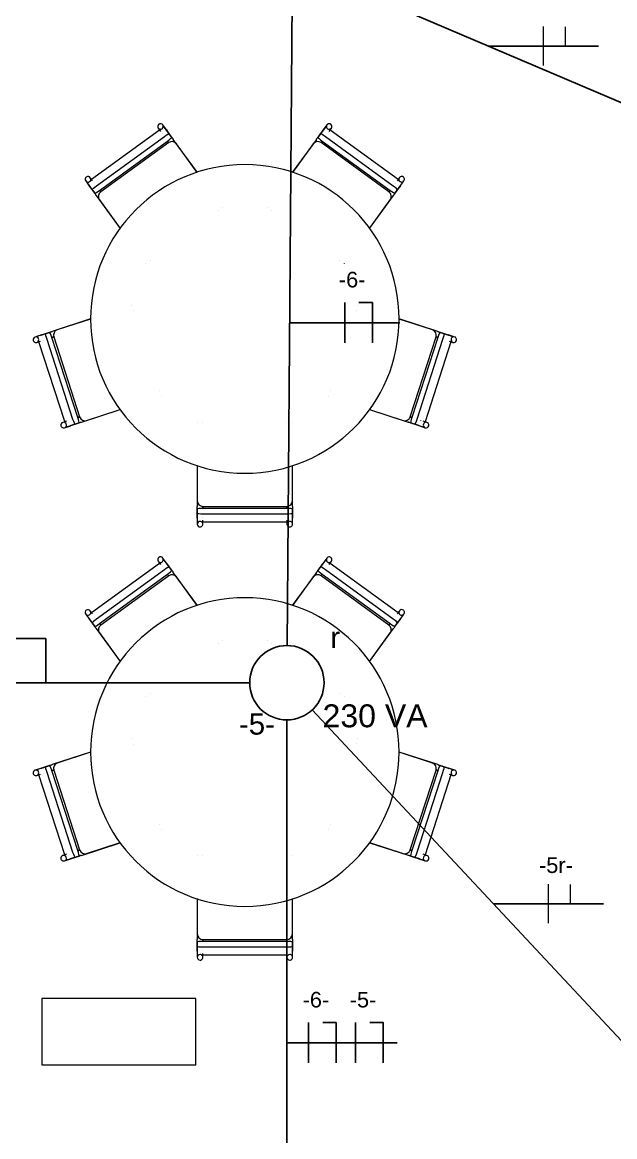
# Model space of a CAD drawing. Header units: metres. Extents: x -182 to 99, y 70 to 117.
# Drawn here: x -85.66 to -82.97, y 97.66 to 102.71 of the extents above; entities that cross this region are included whole.
import ezdxf

# ---------------------------------------------------------------- set-up
doc = ezdxf.new("R2010")
doc.units = ezdxf.units.M
doc.header["$LTSCALE"] = 0.01
doc.layers.add('FIAÇÃO', color=10, linetype='Continuous')
doc.layers.add('Iluminação', color=7, linetype='Continuous')
doc.layers.add('I-FURN', color=6, linetype='Continuous', lineweight=9)
doc.layers.add('S-COLS', color=6, linetype='Continuous', lineweight=9)
doc.styles.add('Arial', font='arial.ttf', dxfattribs={"height": 0.295059880239521})

# ---------------------------------------------------------------- blocks, each defined once
blk = doc.blocks.new('Table ronde avec chaises - 01 - Table ronde avec chaises - 01-187904-Planta Baja')
at = {"layer": 'I-FURN'}
for p, q in [((-0.8157658420111005, 0.8136476647196641), (-0.5075303671542275, 1.037593845843071)), ((-0.5128470338634398, 1.045385620482973), (-0.5023302823622791, 1.030910553854688)), ((-0.4745501722280867, 1.035887573581568), (-0.4922980022063155, 1.060315365891202)), ((-0.4633707226177178, 1.020026370552859), (-0.4856801224470208, 1.050732625134479)), ((-0.4762016755209995, 1.03774558128458), (-0.4732934444785787, 1.033742744657237)), ((-0.4516598051669245, 1.003907675501459), (-0.4633707226177119, 1.020026370552855)), ((0.2234716267433055, 1.019953059414404), (0.2117607092925154, 1.003834364363009)), ((0.2457810265726088, 1.050659313996025), (0.2234716267433003, 1.019953059414405)), ((0.2330415739775825, 1.033490486658279), (0.2363637548695519, 1.038063076374519)), ((0.2521928908386513, 1.060391733770023), (0.2344450608604192, 1.035963941460393)), ((0.2622251709946117, 1.030986921733509), (0.2727419224957734, 1.045461988361794)), ((0.2676312712798239, 1.037520534704612), (0.5758667461366598, 0.8135743535811538)), ((-0.4852209673249243, 1.00688759126145), (-0.7934564421817974, 0.7829414101380432)), ((-0.7791430986308349, 0.7632407828530027), (-0.4709076237739619, 0.98718696397641)), ((-0.4656953028613799, 0.9800128197086374), (-0.7739307777182532, 0.7560666385852302)), ((-0.3354966862357426, 0.8444968694831834), (-0.4446906814116317, 0.9947895102673218)), ((-0.3357729426230823, 0.8444030930759591), (-0.4302165257960282, 0.9743935334597396)), ((0.2045855700439588, 0.9948658781461472), (0.0953678620113509, 0.844540599414794)), ((0.190317429921614, 0.974320222321294), (0.0958966104621877, 0.8443611135012902)), ((0.5340316818438028, 0.7559933274467268), (0.225796206986967, 0.9799395085701852)), ((0.23100852789955, 0.9871136528379572), (0.539244002756386, 0.7631674717144986)), ((0.5535573463073514, 0.7828680989995368), (0.2453218714505156, 1.006814280122995)), ((-0.8112225836814067, 0.8064871603729383), (-0.8217393351825673, 0.8209622270012232)), ((0.5816342238148643, 0.8210385948799835), (0.5711174723137026, 0.8065635282516987)), ((-0.8422883668396927, 0.8060324815929947), (-0.8245405368614639, 0.7816046892833607)), ((-0.8350136606181454, 0.7969269531946154), (-0.8127042607888402, 0.7662206986129958)), ((-0.8226218428523301, 0.7795055543692258), (-0.8259440237442986, 0.7840781440854672)), ((-0.8127042607888345, 0.7662206986129944), (-0.8009933433380473, 0.7501020035615974)), ((0.5610942474635962, 0.7500286924230898), (0.572805164914386, 0.7661473874744846)), ((0.5728051649143816, 0.7661473874744901), (0.595114564743689, 0.7968536420561053)), ((0.5856921532432635, 0.7838258860864552), (0.5827839222008236, 0.7798230494590928)), ((0.5844354254937543, 0.7816810571621255), (0.6021832554719876, 0.806108849471755)), ((-0.7946810460450101, 0.7405066259691143), (-0.6857459669511186, 0.5905703525991569)), ((-0.7795500639671511, 0.7205878615198782), (-0.6854301821926092, 0.5910429578884921)), ((0.445504040411284, 0.5909324212527968), (0.5396509680926945, 0.7205145503813739)), ((0.4456690291813208, 0.5906854981087867), (0.5545759346772928, 0.7405829938478791)), ((-0.8199905857822354, 0.1799284919166423), (-0.995245811620052, 0.1229846171742023)), ((-0.819953599695782, 0.1796475546983996), (-0.9713753249065468, 0.1304476537398689)), ((0.7552859605899237, 0.1231081829977378), (0.5797542133435052, 0.1801419049922901)), ((0.7313367829602182, 0.1303290338260488), (0.5799370426509568, 0.179521791457089)), ((-1.043559482647848, 0.1072865538599631), (-1.072276074779178, 0.0979559674678097)), ((-1.025019942233749, 0.1130174609733951), (-1.061117309426178, 0.1012887153904246)), ((-1.045836895564926, 0.1062900368474402), (-1.041131278891149, 0.107818984387684)), ((-1.006071279758921, 0.119174254628728), (-1.025019942233742, 0.1130174609733911)), ((0.7849814002874107, 0.1128988410595616), (0.7660327378125908, 0.1190556347149017)), ((0.8210787674798325, 0.1011700954765875), (0.7849814002874057, 0.1128988410595667)), ((0.8008135350122323, 0.1079805754602733), (0.8061889366121796, 0.1062340016052973)), ((0.8323162237490445, 0.0980795332913235), (0.8035996316177163, 0.1074101196834813)), ((-1.064427043122057, 0.0737991319539106), (-1.046818358592401, 0.07952054038234599)), ((-0.9376382098538713, -0.2859047410158644), (-1.055373684710696, 0.0764477916925988)), ((-1.019276317518267, 0.0881765372755672), (-0.9015408426614424, -0.2741759954328961)), ((-0.878381366303328, -0.2666510254097063), (-0.9961168411601532, 0.0957015072987568)), ((-0.9876831287633226, 0.0984417865688499), (-0.8699476539064976, -0.2639107461396132)), ((0.6299091119601026, -0.2640293660534168), (0.7476445868169883, 0.0983231666550267)), ((0.7560782992138185, 0.0955828873849322), (0.6383428243569328, -0.2667696453235113)), ((0.6615023007150461, -0.2742946153467048), (0.7792377755719317, 0.0880579173617389)), ((0.8153351427643581, 0.0763291717787645), (0.6975996679074727, -0.2860233609296792)), ((0.8074507307118057, 0.0794516812400169), (0.8244671920919195, 0.0739226977774287)), ((-0.8615613880651121, -0.2884537323777133), (-0.6853301140990748, -0.2311927203739443)), ((-0.8379417867354785, -0.2802185499963895), (-0.6856379377912513, -0.2307320296623426)), ((0.4454051122353753, -0.2310804777309477), (0.6216015370349157, -0.2883301665541562)), ((0.445565941569265, -0.2308397796230502), (0.5979032447890807, -0.2803371699101872)), ((-0.9294242215012444, -0.2837965631076274), (-0.9464406828813612, -0.2893255465702112)), ((-0.9276837712551096, -0.3093774883458336), (-0.8915864040626805, -0.2976487427628674)), ((-0.9072857540984074, -0.3029756776137511), (-0.912661155698389, -0.3047222514687465)), ((-0.8915864040626741, -0.2976487427628671), (-0.8726377415878532, -0.2914919491075302)), ((0.6325991996414536, -0.2916105690213342), (0.6515478621162736, -0.2977673626766743)), ((0.6515478621162689, -0.2977673626766742), (0.6876452293086946, -0.309496108259649)), ((0.6723434118194122, -0.3045606603961368), (0.6676377951456755, -0.3030317128559185)), ((0.7064808318511636, -0.2892019807466757), (0.6894643704710488, -0.2836729972840832)), ((-0.9385916512242384, -0.3134823820841059), (-0.9098750590929082, -0.3041517956919524)), ((0.6699152080627072, -0.3040282298684083), (0.6986318001940387, -0.3133588162605704)), ((-0.3362409786805387, -0.4842442162429615), (-0.336240978680554, -0.6700269547352479)), ((-0.3359623621791875, -0.4843387938009303), (-0.3359623621791997, -0.645018567670809)), ((0.0958376378208003, -0.6450185676708423), (0.0958376378208126, -0.4843811320155638)), ((0.0963709034762149, -0.6700269547352827), (0.0963709034762301, -0.4842001127177255)), ((-0.3359623621792027, -0.6815000535319565), (-0.3359623621792042, -0.7014238563240713)), ((-0.3359623621792096, -0.7014238563240716), (-0.3359623621792128, -0.7393788743213653)), ((-0.3105623621792018, -0.6704185676708111), (0.0704376378207981, -0.6704185676708401)), ((0.0704376378207974, -0.679286297666197), (-0.3105623621792025, -0.6792862976661679)), ((-0.3105623621792044, -0.7036376121898639), (0.0704376378207957, -0.703637612189893)), ((0.0958376378207957, -0.7014238563241043), (0.0958376378207973, -0.6815000535319895)), ((0.0958376378207876, -0.7393788743214), (0.0958376378207908, -0.7014238563241019)), ((-0.3362409786805572, -0.7208269547352494), (-0.3362409786805593, -0.7510213665702017)), ((-0.3359969939767919, -0.7233008438223499), (-0.3359969939767901, -0.718353065648145)), ((-0.3108409786805597, -0.7510213665702017), (-0.3108409786805575, -0.7331226936210312)), ((0.0704376378207928, -0.7415926301871885), (-0.3105623621792072, -0.7415926301871593)), ((0.0709709034762109, -0.7331167467201944), (0.0709709034762088, -0.7510213665702321)), ((0.0960524879609261, -0.7180009388740385), (0.0960524879609257, -0.7236529705965289)), ((0.0963709034762084, -0.7510213665702321), (0.0963709034762106, -0.7208269547352798))]:
    blk.add_line(p, q, dxfattribs=at)
at = {"layer": 'I-FURN', "flags": 128}
for points in [[(-0.4950606894410953, 1.020904817588784), (-0.4950974636809535, 1.020955432987662), (-0.4950992038852109, 1.020957828173339)], [(-0.4745501722280867, 1.035887573581568), (-0.4745262878202749, 1.035854699514473), (-0.4744546728068004, 1.035756129904695), (-0.4743354417564067, 1.035592022442576), (-0.4741687854133394, 1.035362639665044), (-0.4739549703921964, 1.03506834853562), (-0.4736943387513997, 1.034709619857324), (-0.4733873074459755, 1.034287027519517), (-0.4730343676605166, 1.033801247579799), (-0.4726360840233925, 1.033253057182444), (-0.4721930937034546, 1.032643333315137), (-0.4717061053907211, 1.031973051406006), (-0.4711758981626013, 1.03124328376312), (-0.47060332023756, 1.030455197859032), (-0.4699892876181311, 1.029610054463067), (-0.4693347826255201, 1.028709205624381), (-0.468640852328095, 1.02775409250894), (-0.4679086068662998, 1.026746243093981), (-0.467139217676673, 1.02568726972357), (-0.4663339156177856, 1.024578866529196), (-0.4654939890011459, 1.023422806719532), (-0.4646207815301648, 1.022220939743654), (-0.4637156901505221, 1.020975188332341), (-0.4627801628153511, 1.019687545422101), (-0.4618156961688154, 1.018360070966914), (-0.4608238331518103, 1.016994888642726), (-0.4598061605335773, 1.015594182450026), (-0.4587643063732127, 1.014160193219932), (-0.4576999374151225, 1.012695215029305), (-0.4566147564225865, 1.011201591530743), (-0.4555104994536984, 1.009681712203209), (-0.4543889330840504, 1.008138008529416), (-0.4532518515805754, 1.006572950105931), (-0.4521010740311155, 1.004989040692371), (-0.4509384414342643, 1.003388814205916), (-0.4497658137541609, 1.001774830667579), (-0.4485850669449471, 1.000149672106722), (-0.4473980899496372, 0.99851593843036), (-0.446206781678216, 0.9968762432638696), (-0.4450130479697871, 0.9952332097697292), (-0.4446906814116317, 0.9947895102673218)], [(0.2045855700439588, 0.9948658781461472), (0.2057796312008605, 0.9965093623344422), (0.2069717821146304, 0.9981502172986332), (0.2081601155981191, 0.9997858180207924), (0.2093427305712506, 1.001413547888691), (0.2105177351023454, 1.00303080288176), (0.2116832494348083, 1.004634995737012), (0.2128374089943362, 1.006223560088082), (0.21397836737184, 1.007793954570894), (0.2151042992773105, 1.009343666889265), (0.2162134034598849, 1.010870217834076), (0.217303905589464, 1.012371165249462), (0.2183740610952716, 1.01384410793975), (0.2194221579567843, 1.015286689510842), (0.2204465194426079, 1.016696602139952), (0.2214455067928809, 1.018071590267645), (0.2224175218409504, 1.019409454206235), (0.2233610095700924, 1.020708053658814), (0.2242744606012054, 1.021965311143272), (0.2251564136074992, 1.023179215315839), (0.2260054576523053, 1.024347824188797), (0.2268202344462687, 1.025469268237225), (0.2275994405203304, 1.026541753389885), (0.2283418293109955, 1.027563563899318), (0.2290462131545643, 1.028533065086675), (0.2297114651871481, 1.029448705956883), (0.2303365211474071, 1.030309021679868), (0.2309203810791455, 1.031112635934), (0.2314621109310191, 1.031858263107894), (0.2319608440508317, 1.032544710357143), (0.2324157825719793, 1.033170879512576), (0.2328261986898764, 1.03373576883712), (0.2331914358262877, 1.034238474628363), (0.2335109096797069, 1.034678192664271), (0.2337841091601173, 1.035054219489793), (0.2340105972066323, 1.035365953542221), (0.2341900114866909, 1.035612896113566), (0.2343220649757192, 1.035794652148395), (0.2344065464163036, 1.035910930875829), (0.2344433206561606, 1.035961546274716), (0.2344450608604192, 1.035963941460393)], [(-0.4722174089230872, 0.9869618541418912), (-0.4710634143563096, 0.9859665838873578), (-0.4699501430569121, 0.9849259622684892), (-0.4688793760214919, 0.9838416540578911), (-0.4678528262488847, 0.9827153939173934), (-0.466872135999741, 0.9815489836229632), (-0.4659388741692604, 0.9803442891822488), (-0.4656953028613861, 0.98001281970864)], [(-0.4653061307063464, 0.9799511808946704), (-0.4664337742256598, 0.9815032490473882), (-0.4676259251394287, 0.983144104011575), (-0.4688142586229173, 0.9847797047337428), (-0.4699968735960489, 0.986407434601642)], [(0.2302097340436102, 0.9869214531381718), (0.2290289872343964, 0.9852962945773148), (0.2278420102390864, 0.9836625609009568), (0.2266507019676652, 0.9820228657344664), (0.2254569682592352, 0.980379832240326)], [(0.2257962069869621, 0.9799395085701864), (0.2267164084049575, 0.9811542084055516), (0.2276844487976211, 0.9823311383685858), (0.2286987795068291, 0.9834684156224132), (0.2297577778198243, 0.9845642207660392), (0.2308597495652152, 0.98561680074498), (0.2320029318232845, 0.98662447165582)], [(-0.7946810460450101, 0.7405066259691143), (-0.7958751072019118, 0.7421501101574051), (-0.7970672581156818, 0.7437909651215961), (-0.7982555915991714, 0.7454265658437595), (-0.7994382065723018, 0.7470542957116546), (-0.8006132111033956, 0.7486715507047276), (-0.8017787254358573, 0.7502757435599756), (-0.8029328849953852, 0.7518643079110457), (-0.8040738433728913, 0.7534347023938612), (-0.8051997752783606, 0.7549844147122324), (-0.8063088794609341, 0.7565109656570442), (-0.8073993815905142, 0.7580119130724301), (-0.8084695370963206, 0.7594848557627181), (-0.8095176339578333, 0.7609274373338053), (-0.8105419954436548, 0.7623373499629194), (-0.8115409827939292, 0.7637123380906128), (-0.8125129978419984, 0.7650502020292029), (-0.8134564855711393, 0.7663488014817811), (-0.8143699366022524, 0.7676060589662395), (-0.8152518896085471, 0.7688199631388065), (-0.8161009336533509, 0.7699885720117647), (-0.8169157104473155, 0.7711100160601927), (-0.8176949165213784, 0.7721825012128525), (-0.8184373053120413, 0.7732043117222853), (-0.8191416891556103, 0.774173812909642), (-0.8198069411881942, 0.7750894537798505), (-0.820431997148454, 0.7759497695028359), (-0.8210158570801912, 0.7767533837569677), (-0.8215575869320662, 0.7774990109308613), (-0.8220563200518775, 0.7781854581801108), (-0.822511258573024, 0.7788116273355483), (-0.8229216746909233, 0.7793765166600914), (-0.8232869118273335, 0.7798792224513306), (-0.8236063856807515, 0.7803189404872432), (-0.8238795851611632, 0.7806949673127606), (-0.8241060732076769, 0.7810067013651887), (-0.8242854874877368, 0.781253643936538), (-0.8244175409767638, 0.7814353999713674), (-0.8245020224173483, 0.7815516786988014), (-0.8245387966572053, 0.7816022940976833), (-0.8245405368614639, 0.7816046892833607)], [(-0.779207146730414, 0.7624216917775959), (-0.7780263999212003, 0.7607965332167347), (-0.7768394229258903, 0.7591627995403812), (-0.7756481146544701, 0.7575231043738908), (-0.7744543809460401, 0.755880070879746)], [(-0.7739307777182588, 0.7560666385852337), (-0.7748016680356155, 0.7573171650323154), (-0.7756218540136083, 0.7586015175155592), (-0.7763900235296333, 0.7599176413449791), (-0.7771049476763343, 0.7612634310032022), (-0.7777654827275856, 0.7626367335138643), (-0.7782937786649171, 0.7638578499281294)], [(0.5380352103828225, 0.7629385191759025), (0.5373895401620628, 0.7615581654872586), (0.5366891869836633, 0.7602047358565712), (0.5359352712633055, 0.75888039548253), (0.5351289991053162, 0.7575872630272242), (0.5342716603731541, 0.756327407226726), (0.5340316818437959, 0.7559933274467279)], [(0.5340933206577612, 0.7556041552916894), (0.5352209641770735, 0.7571562234444073), (0.5364131150908446, 0.7587970784085938), (0.5376014485743332, 0.7604326791307572), (0.5387840635474647, 0.7620604089986566)], [(0.5844354254937543, 0.7816810571621255), (0.5844115410859436, 0.7816481830950357), (0.5843399260724702, 0.7815496134852488), (0.5842206950220755, 0.7813855060231334), (0.5840540386790093, 0.7811561232455974), (0.5838402236578653, 0.7808618321161739), (0.5835795920170684, 0.7805031034378777), (0.5832725607116444, 0.7800805111000708), (0.5829196209261865, 0.7795947311603566), (0.5825213372890602, 0.7790465407629977), (0.5820783469691243, 0.7784368168956907), (0.5815913586563887, 0.7777665349865637), (0.5810611514282689, 0.7770367673436739), (0.5804885735032276, 0.776248681439586), (0.5798745408837988, 0.7754035380436254), (0.5792200358911876, 0.7745026892049391), (0.5785261055937615, 0.7735475760894978), (0.5777938601319687, 0.7725397266745349), (0.5770244709423396, 0.7714807533041234), (0.5762191688834521, 0.7703723501097538), (0.5753792422668126, 0.7692162903000899), (0.5745060347958315, 0.7680144233242076), (0.5736009434161897, 0.7667686719128949), (0.5726654160810165, 0.7654810290026547), (0.5717009494344821, 0.7641535545474716), (0.5707090864174758, 0.762788372223279), (0.5696914137992428, 0.7613876660305844), (0.5686495596388771, 0.7599536768004947), (0.5675851906807869, 0.7584886986098631), (0.566500009688251, 0.7569950751113007), (0.5653957527193639, 0.7554751957837711), (0.5642741863497137, 0.7539314921099735), (0.5631371048462397, 0.7523664336864893), (0.5619863272967789, 0.7507825242729287), (0.5608236946999265, 0.749182297786474), (0.5596510670198243, 0.7475683142481367), (0.5584703202106094, 0.7459431556872796), (0.5572833432152994, 0.7443094220109173), (0.5560920349438793, 0.7426697268444269), (0.5548983012354493, 0.7410266933502908), (0.5545759346772928, 0.7405829938478791)], [(0.5638478793925166, 0.7965577919857947), (0.5638846536323748, 0.7966084073846766), (0.5638863938366332, 0.796610802570354)], [(-0.2413320463894648, 0.6716773005867787), (-0.2412952721496067, 0.6716266851878969), (-0.2412935319453482, 0.6716242900022193)], [(-0.2207830147323394, 0.6866070459950073), (-0.2207462404924824, 0.6865564305961211), (-0.2207445002882239, 0.6865540354104436)], [(-0.0193220966353854, 0.6866834138738672), (-0.0193588708752424, 0.6866327984749897), (-0.019360611079502, 0.6866304032893124)], [(0.0012269350217367, 0.6717536684656387), (0.0011901607818787, 0.6717030530667611), (0.0011884205776212, 0.6717006578810837)], [(-0.5707733793657179, 0.4323241616967954), (-0.5707366051258598, 0.4322735462979179), (-0.5707348649216023, 0.4322711511122404)], [(-0.5502243477085936, 0.447253907105024), (-0.5501875734687355, 0.4472032917061421), (-0.550185833264477, 0.4472008965204647)], [(0.3101192363408276, 0.4473302749838321), (0.3100824621009706, 0.4472796595849502), (0.3100807218967132, 0.4472772643992728)], [(0.3306682679979508, 0.4324005295756035), (0.3306314937580916, 0.4323499141767217), (0.3306297535538341, 0.4323475189910399)], [(-0.6329555965912254, 0.2406998437894922), (-0.6328960946212258, 0.2407191771515112), (-0.6328932789115888, 0.2407200920310285)], [(-0.6251065649341035, 0.2165430082755931), (-0.625047062964104, 0.2165623416376165), (-0.625044247254466, 0.2165632565171338)], [(0.3851467139039903, 0.2166665740991849), (0.3850872119339907, 0.2166859074612083), (0.3850843962243537, 0.2166868223407255)], [(0.3929957455611164, 0.2408234096130839), (0.3929362435911157, 0.2408427429750987), (0.3929334278814787, 0.2408436578546203)], [(-1.043559482647848, 0.1072865538599631), (-1.043520836864208, 0.1072991106362428), (-1.043404961338302, 0.107336760876922), (-1.04321204144625, 0.1073994443496433), (-1.042942385818725, 0.1074870607742272), (-1.04259642584721, 0.107599469983079), (-1.042174714993858, 0.1077364921454508), (-1.041677927906072, 0.1078979080551072), (-1.041106859337219, 0.108083459481027), (-1.040462422875185, 0.1082928495805086), (-1.039745649480841, 0.1085257433740675), (-1.038957685838712, 0.1087817682813128), (-1.038099792522534, 0.1090605147170048), (-1.037173341978609, 0.109361536746311), (-1.036179816330172, 0.1096843527981991), (-1.035120805006321, 0.1100284464358532), (-1.033998002199264, 0.1103932671828499), (-1.032813204153972, 0.1107782314038236), (-1.031568306294577, 0.1111827232381404), (-1.030265300192087, 0.1116060955851518), (-1.028906270378309, 0.112047671139415), (-1.027493391011031, 0.1125067434742446), (-1.026028922395845, 0.1129825781718321), (-1.024515207370132, 0.1134744139981692), (-1.022954667555022, 0.1139814641208581), (-1.021349799481325, 0.114502917367857), (-1.019703170595603, 0.1150379395252151), (-1.018017415152811, 0.115585674671606), (-1.01629523000205, 0.116145246547648), (-1.014539370272182, 0.1167157599577062), (-1.012752644964209, 0.1172963022020229), (-1.010937912457478, 0.1178859445368514), (-1.009098075936875, 0.1184837436602494), (-1.007236078748359, 0.1190887432211237), (-1.005354899690225, 0.1196999753492519), (-1.003457548247668, 0.1203164622036139), (-1.001547059778252, 0.1209372175367533), (-0.9996264906559768, 0.1215612482725625), (-0.9976989133817394, 0.122187556094966), (-0.9957674116679832, 0.1228151390450801), (-0.995245811620052, 0.1229846171742023)], [(0.7552859605899237, 0.1231081829977378), (0.7572179921264367, 0.1224804278977779), (0.7591469328246362, 0.1218536770720668), (0.7610696967908912, 0.1212289331882247), (0.7629832080130218, 0.1206071957031928), (0.7648844052812674, 0.1199894592643142), (0.766770247085566, 0.1193767121181178), (0.7686377164813222, 0.118769934529323), (0.7704838259158752, 0.1181700972126362), (0.7723056220079434, 0.1175781597798021), (0.774100190272413, 0.1169950692044449), (0.7758646597828763, 0.1164217583070895), (0.7775962077645194, 0.1158591442628794), (0.7792920641099494, 0.1153081271342703), (0.7809495158107769, 0.1147695884311157), (0.78256591129785, 0.114244389700462), (0.7841386646832034, 0.1137333711482491), (0.7856652598969229, 0.1132373502951345), (0.7871432547123213, 0.1127571206686803), (0.7885702846529864, 0.1122934505338468), (0.7899440667754265, 0.1118470816639304), (0.7912624033213043, 0.1114187281539138), (0.7925231852333776, 0.1110090752780243), (0.7937243955295392, 0.1106187783934825), (0.7948641125295591, 0.1102484618920436), (0.7959405129293651, 0.1098987182011186), (0.7969518747179362, 0.1095701068359917), (0.7978965799321568, 0.1092631535047575), (0.7987731172452093, 0.1089783492672622), (0.79958008438438, 0.1087161497495356), (0.8003161903743883, 0.1084769744148657), (0.8009802576026773, 0.1082612058927715), (0.8015712237033445, 0.1080691893668587), (0.802088143256692, 0.1079012320226092), (0.8025301893017067, 0.1077576025559414), (0.802896654659012, 0.1076385307433638), (0.8031869530622145, 0.1075442070743808), (0.8034006200957957, 0.1074747824467347), (0.8035373139380787, 0.1074303679250219), (0.8035968159080793, 0.1074110345630028), (0.8035996316177163, 0.1074101196834813)], [(-1.035648133311088, 0.0831499665876047), (-1.035707635281088, 0.0831306332255813), (-1.035710450990726, 0.0831297183460641)], [(-0.9875042459580071, 0.0987928638418319), (-0.9893288114994444, 0.0982000265603521), (-0.991257752197644, 0.0975732757346409), (-0.9931805161638988, 0.0969485318507988), (-0.9950940273860296, 0.0963267943657669), (-0.9964338837152428, 0.0958914486542814)], [(-0.995004332661615, 0.0951762234631301), (-0.9936706229391288, 0.09591343762188499), (-0.9923084993388066, 0.0965967279241402), (-0.9909201409678337, 0.0972250012511767), (-0.9895077689034394, 0.0977972524996984), (-0.9880736426396352, 0.0983125661897816), (-0.9876831287633278, 0.098441786568855)], [(0.7476445868169833, 0.0983231666550265), (0.7490841928871578, 0.0978233659923308), (0.7505026607302983, 0.0972663962286182), (0.7518977211004471, 0.0966531483966968), (0.7532671421986086, 0.0959846035622827), (0.7546087332431526, 0.0952618312544844)], [(0.7556486655604141, 0.09628319251324599), (0.7537381770909981, 0.0969039478463897), (0.7518176079687225, 0.0975279785821902), (0.7498900306944849, 0.0981542864046025), (0.7479585289807288, 0.0987818693547122)], [(-0.5071202046934074, -0.1465816702485243), (-0.5070607027234078, -0.1465623368865096), (-0.5070578870137707, -0.146561422006988)], [(0.2671603536632333, -0.1464581044249152), (0.2671008516932336, -0.1464387710629005), (0.2670980359835968, -0.1464378561833745)], [(-0.4992711730362855, -0.1707385057624234), (-0.4992116710662859, -0.1707191724004043), (-0.4992088553566479, -0.1707182575208871)], [(0.2593113220061072, -0.17061493993881), (0.2592518200361076, -0.1705956065767909), (0.2592490043264707, -0.1705946916972736)], [(-0.8615613880651121, -0.2884537323777133), (-0.8634934196016262, -0.2890814874776688), (-0.8654223602998259, -0.2897082383033756), (-0.8673451242660807, -0.2903329821872177), (-0.8692586354882115, -0.2909547196722539), (-0.8711598327564569, -0.2915724561111325), (-0.8730456745607567, -0.2921852032573246), (-0.8749131439565118, -0.292791980846115), (-0.8767592533910638, -0.2933918181628062), (-0.8785810494831341, -0.2939837555956403), (-0.8803756177476014, -0.2945668461710018), (-0.8821400872580669, -0.2951401570683529), (-0.8838716352397101, -0.2957027711125587), (-0.8855674915851403, -0.2962537882411721), (-0.8872249432859675, -0.2967923269443223), (-0.8888413387730405, -0.297317525674976), (-0.8904140921583941, -0.2978285442271933), (-0.8919406873721136, -0.2983245650803079), (-0.8934186821875121, -0.2988047947067622), (-0.8948457121281771, -0.2992684648415956), (-0.8962194942506172, -0.2997148337115077), (-0.8975378307964949, -0.3001431872215286), (-0.8987986127085692, -0.3005528400974137), (-0.89999982300473, -0.3009431369819556), (-0.90113954000475, -0.3013134534833944), (-0.9022159404045568, -0.3016631971743238), (-0.9032273021931267, -0.3019918085394464), (-0.9041720074073464, -0.3022987618706806), (-0.9050485447204009, -0.3025835661081759), (-0.9058555118595718, -0.3028457656259067), (-0.9065916178495802, -0.3030849409605724), (-0.9072556850778704, -0.3033007094826666), (-0.9078466511785364, -0.3034927260085793), (-0.908363570731884, -0.3036606833528332), (-0.9088056167768986, -0.3038043128194967), (-0.9091720821342041, -0.3039233846320743), (-0.9094623805374076, -0.3040177083010573), (-0.9096760475709864, -0.3040871329287077), (-0.9098127414132704, -0.3041315474504161), (-0.90987224338327, -0.3041508808124309), (-0.9098750590929082, -0.3041517956919524)], [(-0.8699476539065037, -0.2639107461396095), (-0.8714060951410999, -0.2643525781268492), (-0.8728810383452579, -0.2647357346017011), (-0.874370123924492, -0.265059602595545), (-0.8758709696595273, -0.2653236639886767), (-0.8773811745173512, -0.2655274963391962), (-0.8787057776629957, -0.2656525899088114)], [(-0.8776221563498506, -0.2669650518344026), (-0.8757116678804344, -0.2663442965012632), (-0.8737910987581589, -0.2657202657654584), (-0.8718635214839224, -0.2650939579430461), (-0.8699320197701652, -0.2644663749929407)], [(-0.3362409786805236, -0.2890924794212896), (-0.3362409786805236, -0.2890299153475683), (-0.3362409786805236, -0.2890269547352479)], [(-0.310840978680524, -0.2890924794212939), (-0.310840978680524, -0.2890299153475683), (-0.310840978680524, -0.2890269547352522)], [(0.0709709034762445, -0.2890924794213199), (0.0709709034762445, -0.2890299153475986), (0.0709709034762445, -0.2890269547352826)], [(0.0963709034762442, -0.2890924794213242), (0.0963709034762442, -0.289029915347603), (0.0963709034762442, -0.2890269547352826)], [(0.6699152080627072, -0.3040282298684083), (0.6698765622790691, -0.3040156730921286), (0.6697606867531617, -0.3039780228514538), (0.6695677668611107, -0.3039153393787281), (0.6692981112335871, -0.3038277229541486), (0.6689521512620714, -0.3037153137452924), (0.6685304404087185, -0.3035782915829206), (0.6680336533209326, -0.3034168756732686), (0.6674625847520783, -0.3032313242473487), (0.6668181482900472, -0.3030219341478628), (0.6661013748957029, -0.3027890403543039), (0.6653134112535728, -0.3025330154470586), (0.664455517937396, -0.3022542690113666), (0.6635290673934698, -0.3019532469820604), (0.6625355417450335, -0.3016304309301723), (0.6614765304211819, -0.3012863372925139), (0.6603537276141244, -0.3009215165455215), (0.6591689295688339, -0.3005365523245479), (0.6579240317094378, -0.3001320604902311), (0.6566210256069481, -0.2997086881432196), (0.6552619957931706, -0.2992671125889565), (0.6538491164258918, -0.2988080402541269), (0.6523846478107072, -0.2983322055565351), (0.6508709327849934, -0.2978403697301978), (0.6493103929698849, -0.2973333196075134), (0.6477055248961867, -0.2968118663605144), (0.6460588960104634, -0.2962768442031564), (0.6443731405676728, -0.2957291090567611), (0.6426509554169115, -0.2951695371807191), (0.6408950956870436, -0.2945990237706652), (0.639108370379071, -0.2940184815263442), (0.6372936378723397, -0.2934288391915114), (0.6354538013517388, -0.2928310400681177), (0.6335918041632222, -0.2922260405072391), (0.6317106251050878, -0.2916148083791108), (0.6298132736625309, -0.2909983215247532), (0.6279027851931149, -0.2903775661916095), (0.6259822160708394, -0.2897535354558046), (0.6240546387966031, -0.2891272276333923), (0.6221231370828458, -0.288499644683287), (0.6216015370349157, -0.2883301665541562)], [(0.6295580346871195, -0.2642082488587371), (0.6313826002285547, -0.2648010861402212), (0.6333115409267542, -0.2654278369659281), (0.6352343048930092, -0.2660525808497701), (0.6371478161151387, -0.2666743183348064), (0.6384876724443553, -0.2671096640462919)], [(0.6377515401670673, -0.2656907656851234), (0.636239222725718, -0.2655032495623288), (0.6347356136219168, -0.2652554068648772), (0.6332431183094759, -0.2649476340882064), (0.6317641244625137, -0.2645804236031119), (0.6303009981556843, -0.2641543628680305), (0.6299091119600965, -0.2640293660534119)], [(0.6777019220401957, -0.2798511461129772), (0.6777614240101963, -0.279870479474992), (0.6777642397198334, -0.2798713943545136)], [(-0.3362409786805572, -0.7208269547352494), (-0.3362409786805572, -0.7207863201536293), (-0.3362409786805572, -0.7206644814154224), (-0.3362409786805572, -0.7204616334366257), (-0.3362409786805572, -0.72017810073073), (-0.3362409786805572, -0.7198143368895867), (-0.3362409786805572, -0.7193709238577334), (-0.3362409786805572, -0.718848571001437), (-0.3362409786805572, -0.7182481139738349), (-0.3362409786805572, -0.7175705133780892), (-0.3362409786805572, -0.7168168532305974), (-0.3362409786805572, -0.7159883392268253), (-0.3362409786805572, -0.7150862968124383), (-0.3362409786805572, -0.7141121690628749), (-0.3362409786805572, -0.71306751437473), (-0.3362409786805572, -0.711954003972661), (-0.3362409786805572, -0.7107734192357721), (-0.3362409786805572, -0.7095276488477974), (-0.3362409786805562, -0.7082186857756084), (-0.3362409786805562, -0.7068486240808879), (-0.3362409786805562, -0.7054196555700863), (-0.3362409786805562, -0.7039340662879896), (-0.3362409786805562, -0.7023942328605389), (-0.3362409786805562, -0.7008026186927373), (-0.3362409786805562, -0.6991617700277315), (-0.3362409786805562, -0.697474311873353), (-0.3362409786805562, -0.6957429438026757), (-0.336240978680555, -0.6939704356352778), (-0.336240978680555, -0.6921596230061073), (-0.336240978680555, -0.6903134028290862), (-0.336240978680555, -0.6884347286626645), (-0.336240978680555, -0.6865266059847392), (-0.336240978680555, -0.684592087384554), (-0.336240978680555, -0.6826342676791899), (-0.336240978680554, -0.6806562789625329), (-0.336240978680554, -0.6786612855945819), (-0.336240978680554, -0.6766524791391509), (-0.336240978680554, -0.6746330732580362), (-0.336240978680554, -0.6726062985698797), (-0.336240978680554, -0.6705753974818098), (-0.336240978680554, -0.6700269547352479)], [(-0.3108409786805532, -0.6701399511694645), (-0.3108409786805532, -0.6720584129119316), (-0.3108409786805532, -0.6740866211888871), (-0.3108409786805532, -0.6761083348655298), (-0.3108409786805532, -0.6781203196312559), (-0.3108409786805543, -0.6795291279473343)], [(-0.3097190035319934, -0.6783905608412725), (-0.3100079968917692, -0.6768943158153051), (-0.3102369252453109, -0.6753877109737307), (-0.3104054223560912, -0.6738731565628989), (-0.3105132186646776, -0.6723530755467794), (-0.3105601417199696, -0.6708298997307269), (-0.3105623621792077, -0.6704185676708078)], [(0.0704376378207912, -0.6704185676708425), (0.0704071618845739, -0.6719421613033498), (0.07031578283092099, -0.6734633175110672), (0.0701636468468233, -0.6749796027685494), (0.0699509973174027, -0.6764885913428397), (0.069678174436542, -0.6779878691741291), (0.0693878206082637, -0.6792862976661962)], [(0.0709709034762142, -0.6786612855946123), (0.0709709034762153, -0.676652479139177), (0.0709709034762153, -0.6746330732580708), (0.0709709034762153, -0.6726062985699058), (0.0709709034762153, -0.6705753974818445)], [(0.0963709034762149, -0.6700269547352827), (0.0963709034762149, -0.6720584129119663), (0.0963709034762149, -0.6740866211889173), (0.0963709034762138, -0.6761083348655602), (0.0963709034762138, -0.6781203196312862), (0.0963709034762138, -0.680119356739675), (0.0963709034762138, -0.6821022481577826), (0.0963709034762138, -0.6840658216823421), (0.0963709034762138, -0.6860069360145821), (0.0963709034762138, -0.6879224857856561), (0.0963709034762127, -0.6898094065245611), (0.0963709034762127, -0.6916646795606352), (0.0963709034762127, -0.6934853368527905), (0.0963709034762127, -0.6952684657377471), (0.0963709034762127, -0.6970112135896659), (0.0963709034762127, -0.6987107923837499), (0.0963709034762127, -0.7003644831564912), (0.0963709034762127, -0.7019696403554228), (0.0963709034762117, -0.7035236960714353), (0.0963709034762117, -0.705024164146898), (0.0963709034762117, -0.7064686441529816), (0.0963709034762117, -0.7078548252298046), (0.0963709034762117, -0.7091804897833494), (0.0963709034762117, -0.7104435170331314), (0.0963709034762117, -0.7116418864049759), (0.0963709034762117, -0.7127736807635209), (0.0963709034762117, -0.7138370894792468), (0.0963709034762117, -0.7148304113250376), (0.0963709034762117, -0.7157520571978471), (0.0963709034762117, -0.7166005526608887), (0.0963709034762106, -0.7173745403024194), (0.0963709034762106, -0.7180727819073218), (0.0963709034762106, -0.7186941604379744), (0.0963709034762106, -0.7192376818212873), (0.0963709034762106, -0.7197024765389997), (0.0963709034762106, -0.7200878010186963), (0.0963709034762106, -0.7203930388234202), (0.0963709034762106, -0.7206177016377953), (0.0963709034762106, -0.7207614300492424), (0.0963709034762106, -0.7208239941229637), (0.0963709034762106, -0.7208269547352798)], [(-0.3108409786805575, -0.720761430049212), (-0.3108409786805575, -0.7208239941229376), (-0.3108409786805575, -0.7208269547352537)]]:
    blk.add_lwpolyline(points, dxfattribs=at)
at = {"layer": 'I-FURN'}
for centre, radius, start, end in [((-0.4507655574531529, 0.9594637880515122), 0.0253999999999999, 35.99999999999513, 125.9999999999947), ((0.2108664615787361, 0.9593904769130628), 0.0254, 53.99999999999421, 143.999999999994), ((-0.1200000000000011, 0.1799999999999986), 0.7000000000000006, 359.9999999999994, 179.9999999999993), ((-0.7590010323100259, 0.7355176069281049), 0.0254, 125.9999999999944, 215.999999999994), ((0.5191019364355719, 0.7354442957896044), 0.0254, 323.9999999999942, 53.99999999999415), ((-0.1200000000000011, 0.1799999999999986), 0.7000000000000007, 180, 359.9999999999994), ((-0.9635262932494248, 0.1062908182259714), 0.0254000000000001, 107.9999999999952, 197.9999999999942), ((0.7234877513030921, 0.1061721983121527), 0.0254000000000001, 341.9999999999939, 71.9999999999939), ((-0.8457908183925997, -0.2560617144824917), 0.0253999999999999, 197.999999999994, 287.9999999999938), ((0.6057522764462063, -0.2561803343962908), 0.0254000000000001, 251.9999999999945, 341.9999999999941), ((-0.3105623621791997, -0.6450185676708108), 0.0254000000000001, 179.9999999999953, 269.9999999999945), ((0.0704376378208003, -0.6450185676708398), 0.0254, 269.9999999999943, 359.9999999999941)]:
    blk.add_arc(centre, radius, start, end, dxfattribs=at)
for centre, major_axis, ratio, start_param, end_param in [((-0.5025725180348707, 1.052850493187087), (0.0102745158285727, 0.0074648727040995), 0.9961946980917451, 1.570796326796273, 4.712388980386057), ((-0.5025725180348707, 1.052850493187087), (0.0102745158285667, 0.0074648727041076), 0.996194698091746, 4.712388980385263, 7.853981633975049), ((0.2624674066672177, 1.052926861065903), (-0.010274515828578, 0.007464872704091899), 0.996194698091744, 4.712388980382415, 7.853981633972228), ((0.2624674066672177, 1.052926861065903), (-0.0102745158285558, 0.0074648727041229), 0.9961946980917384, 1.570796326795633, 4.712388980385409), ((-0.5062291541041402, 1.035802879726249), (0.0205490316571249, 0.0149297454082274), 0.0871557427476662, 1.365128325611863, 1.570796326794894), ((-0.5062291541041402, 1.035802879726249), (0.0205490316571249, 0.0149297454082272), 0.08715574274765849, 3.92e-14, 0.5235987755983061), ((-0.4839197542748368, 1.005096625144628), (0.0205490316571249, 0.0149297454082271), 0.08715574274765701, 0, 1.570796326794894), ((0.2440206584004279, 1.005023314006173), (-0.0205490316571224, 0.0149297454082307), 0.0871557427476581, 4.712388980384683, 6.283185307179577), ((0.2663300582297362, 1.03572956858779), (-0.0205490316571224, 0.0149297454082307), 0.08715574274766719, 5.759586531581341, 6.283185307179588), ((0.2663300582297362, 1.03572956858779), (-0.0205490316571224, 0.0149297454082305), 0.0871557427476595, 4.712388980384691, 4.928555720566068), ((-0.4722088368240495, 0.988977930093232), (0.0205490316571249, 0.0149297454082272), 0.08715574274766019, 4.712388980384672, 6.283185307179568), ((0.2323097409496379, 0.9889046189547788), (-0.0205490316571224, 0.0149297454082305), 0.0871557427476593, 0, 1.570796326794884), ((-0.8320138510111231, 0.8134973542971048), (0.0102745158285677, 0.0074648727041064), 0.9961946980917522, 1.5707963267956, 4.712388980385393), ((-0.8320138510111231, 0.8134973542971048), (0.0102745158285658, 0.007464872704109101), 0.99619469809174, 4.71238898038513, 7.853981633974907), ((-0.8144646289610129, 0.8118566986028422), (0.0205490316571249, 0.0149297454082271), 0.0871557427476599, 1.5707963267949, 1.786963066976585), ((0.574565533086572, 0.8117833874643324), (-0.0205490316571223, 0.0149297454082306), 0.0871557427476589, 4.506720979201497, 4.712388980384689), ((0.5919087396434313, 0.8135737221758677), (-0.0102745158285601, 0.007464872704116702), 0.9961946980917472, 4.712388980384834, 7.853981633974626), ((0.5919087396434313, 0.8135737221758677), (-0.0102745158285601, 0.007464872704116702), 0.9961946980917472, 1.57079632679504, 4.712388980384834), ((-0.8144646289610129, 0.8118566986028422), (0.0205490316571247, 0.0149297454082272), 0.0871557427476607, 2.617993877991453, 3.141592653589789), ((-0.7921552291317098, 0.7811504440212214), (0.0205490316571249, 0.0149297454082272), 0.08715574274766039, 1.570796326794893, 3.141592653589761), ((-0.7804443116809227, 0.7650317489698245), (0.020549031657125, 0.0149297454082272), 0.0871557427476611, 3.141592653589786, 4.712388980384671), ((0.5405452158064735, 0.7649584378313204), (-0.0205490316571224, 0.0149297454082307), 0.0871557427476625, 1.57079632679489, 3.141592653589778), ((0.5522561332572637, 0.7810771328827152), (-0.0205490316571224, 0.0149297454082306), 0.0871557427476611, 3.14159265358979, 4.712388980384679), ((0.574565533086572, 0.8117833874643324), (-0.0205490316571223, 0.0149297454082306), 0.08715574274765898, 3.141592653589794, 3.665191429188094), ((-1.053268277769049, 0.0771318798765251), (-0.0078490316571218, 0.0241568355138976), 0.08715574274766098, 1.6e-15, 0.5235987755983065), ((-1.017170910576621, 0.0888606254594934), (-0.0078490316571216, 0.0241568355138976), 0.0871557427476533, 1.3e-15, 1.570796326794895), ((-0.9982222481018002, 0.0950174191148304), (-0.0078490316571216, 0.0241568355138976), 0.0871557427476629, 4.712388980384672, 6.28318530717957), ((0.7581837061554652, 0.0948987992010055), (0.0078490316571257, 0.0241568355138963), 0.08715574274765708, 0, 1.570796326794882), ((0.7771323686302849, 0.0887420055456654), (0.007849031657125702, 0.0241568355138962), 0.08715574274765821, 4.712388980384682, 6.283185307179578), ((0.8132297358227116, 0.077013259962691), (0.0078490316571257, 0.0241568355138963), 0.0871557427476592, 5.759586531581261, 6.283185307179576), ((-1.068351558950611, 0.0858775497108576), (-0.0039245158285682, 0.0120784177569464), 0.9961946980917288, 4.712388980384086, 7.853981633973873), ((-1.068351558950611, 0.0858775497108576), (-0.0039245158285509, 0.012078417756952), 0.9961946980917484, 1.570796326795713, 4.712388980385514), ((-1.053268277769049, 0.0771318798765251), (-0.0078490316571218, 0.0241568355138975), 0.0871557427476623, 1.358899406670736, 1.570796326794898), ((0.8283917079204874, 0.0860011155343753), (0.0039245158285623, 0.0120784177569483), 0.9961946980917442, 1.570796326794852, 4.712388980384631), ((0.8132297358227116, 0.077013259962691), (0.007849031657125801, 0.0241568355138962), 0.0871557427476558, 4.712388980384689, 4.92855572056649), ((0.8283917079204874, 0.0860011155343753), (0.0039245158285712, 0.0120784177569454), 0.9961946980917435, 4.712388980385371, 7.853981633975173), ((-0.9425161670527932, -0.3014039643271607), (-0.0039245158285599, 0.0120784177569491), 0.9961946980917412, 4.712388980384769, 7.853981633974551), ((-0.9425161670527932, -0.3014039643271607), (-0.0039245158285686, 0.0120784177569463), 0.9961946980917441, 1.570796326794262, 4.712388980384056), ((-0.9355328029122246, -0.2852206528319379), (-0.007849031657121697, 0.0241568355138975), 0.0871557427476578, 1.570796326794899, 1.786963066976786), ((-0.8994354357197959, -0.2734919072489696), (-0.0078490316571216, 0.0241568355138975), 0.0871557427476624, 1.570796326794898, 3.141592653589787), ((-0.8804867732449749, -0.2673351135936326), (-0.0078490316571216, 0.0241568355138976), 0.087155742747663, 3.141592653589777, 4.712388980384671), ((0.6404482312985794, -0.267453733507438), (0.007849031657125801, 0.0241568355138962), 0.08715574274765789, 1.570796326794882, 3.141592653589778), ((0.6593968937733993, -0.2736105271627781), (0.007849031657125702, 0.0241568355138962), 0.0871557427476588, 3.141592653589791, 4.712388980384679), ((0.7025563160226058, -0.3012803985036225), (0.003924515828562799, 0.0120784177569481), 0.9961946980917452, 1.5707963267949, 4.712388980384679), ((0.7025563160226058, -0.3012803985036225), (0.0039245158285761, 0.0120784177569439), 0.9961946980917424, 4.712388980385778, 7.853981633975577), ((0.6954942609658261, -0.2853392727457525), (0.007849031657125702, 0.0241568355138962), 0.0871557427476581, 4.500492060260688, 4.712388980384682), ((-0.9355328029122246, -0.2852206528319379), (-0.0078490316571217, 0.0241568355138976), 0.0871557427476566, 2.617993877991448, 3.141592653589783), ((0.6954942609658261, -0.2853392727457525), (0.007849031657125702, 0.0241568355138962), 0.0871557427476594, 3.141592653589788, 3.665191429188091), ((-0.3105623621792027, -0.6815000535319586), (-0.0254, 2e-15), 0.0871557427476589, 4.712388980384671, 6.283185307179568), ((-0.3105623621792042, -0.7014238563240733), (-0.0254, 1.9e-15), 0.0871557427476589, 7e-16, 1.570796326794891), ((0.0704376378207973, -0.6815000535319876), (-0.0254, 2e-15), 0.0871557427476588, 3.141592653589778, 4.712388980384671), ((0.0704376378207957, -0.7014238563241025), (-0.0254, 1.9e-15), 0.0871557427476588, 1.570796326794898, 3.141592653589738), ((-0.3235409786805533, -0.7510213665702045), (-0.0127000000000001, 4e-16), 0.9961946980917333, 4.712388980384651, 7.853981633974441), ((-0.3105623621792071, -0.739378874321369), (0.0254000000000001, 0), 0.08715574274766341, 3.14159265358894, 3.665191429187388), ((-0.3235409786805533, -0.7510213665702045), (-0.0127000000000001, 7.8e-15), 0.996194698091742, 1.570796326795427, 4.712388980385225), ((-0.3105623621792071, -0.739378874321369), (-0.0254, 1.9e-15), 0.0871557427476546, 1.382969776968347, 1.570796326794898), ((0.0704376378207928, -0.7393788743213979), (0.0254, 0), 0.0871557427476575, 4.712388980384682, 4.928555720566158), ((0.0836709034762144, -0.7510213665702349), (-0.0127, 1.51e-14), 0.9961946980917453, 4.712388980385795, 7.853981633975579), ((0.0836709034762144, -0.7510213665702349), (0.0127, 0), 0.9961946980917366, 4.712388980384609, 7.853981633974413), ((0.0704376378207928, -0.7393788743213979), (-0.0254, 1.9e-15), 0.0871557427476589, 2.617993877991453, 3.141592653589785)]:
    blk.add_ellipse(centre, major_axis=major_axis, ratio=ratio, start_param=start_param, end_param=end_param, dxfattribs=at)
for points in [[(-0.4760025343167739, 1.037558182512055), (-0.4759367775284379, 1.037494727907241), (-0.4755462359515329, 1.037109077740572), (-0.4745662738279913, 1.035997144129993), (-0.4738150034046426, 1.034821244225989), (-0.4734105010227906, 1.033991071772583)], [(0.2333031368287037, 1.034062616207455), (0.2333431446618992, 1.034144774451316), (0.2335891055182242, 1.034635445600548), (0.2343433723964461, 1.035911314676465), (0.2352291336024515, 1.036989455279414), (0.2358934927165648, 1.037630873547863)], [(-0.8230851430221454, 0.7799311131768849), (-0.823150917054971, 0.7799945511809292), (-0.8235415669642518, 0.7803800995798531), (-0.8245219092791749, 0.7814917152364657), (-0.8252735666594809, 0.7826672879719576), (-0.82567829342673, 0.7834973401820479)], [(0.5855754644358904, 0.7835785821410695), (0.5855354354855846, 0.7834964351677729), (0.5852893443658358, 0.7830058356007881), (0.5845346576098392, 0.7817302298551991), (0.5836484656717977, 0.7806523561695391), (0.5829839228605956, 0.7800111141470584)], [(-1.045597130724755, 0.1064215219819637), (-1.045516461844267, 0.1064644518527425), (-1.045029002755972, 0.1067167065089576), (-1.043668666099932, 0.1073050994899926), (-1.042318163505524, 0.1076562270675931), (-1.041403624473807, 0.1077843942973461)], [(0.8014384899142347, 0.1079086121599733), (0.8015289901477916, 0.1078959507430909), (0.8020716522261828, 0.1078136537916918), (0.8035181571084429, 0.1074905685891901), (0.8048172450199697, 0.1069813233909735), (0.8056325683004762, 0.1065476894717888)], [(-0.9078336522014682, -0.3032847973555821), (-0.907914310622527, -0.3033277487567649), (-0.9084017064004895, -0.3035801378911546), (-0.9097618581499388, -0.3041689907088611), (-0.9111121691648733, -0.3045205874050268), (-0.9120266631773032, -0.3046490051952016)], [(0.6720721529661415, -0.3045261038674091), (0.6719816569259826, -0.3045134188841654), (0.6714390226727439, -0.3044309759247574), (0.669992638483143, -0.3041074100212179), (0.6686936713215214, -0.3035976726905099), (0.6678784588953675, -0.3031638096020133)], [(-0.3360479523605014, -0.7230321827676942), (-0.3360638530388611, -0.7229421960436065), (-0.336153128331074, -0.7224006439255747), (-0.336292356165047, -0.7209250634539967), (-0.3362089700831512, -0.7195321547726261), (-0.3360482562593636, -0.7186227706149896)], [(0.0961771684806784, -0.7186175441887427), (0.0961930928678108, -0.7187075276185825), (0.096282515620337, -0.7192490610809502), (0.0964222379242436, -0.720724607793278), (0.0963393572019369, -0.7221174792373308), (0.0961788955869959, -0.7230268980065097)]]:
    blk.add_open_spline(points, degree=3, knots=[-0.5555555555555556, -0.5555555555555556, -0.5555555555555556, -0.5555555555555556, -0.548611111111111, -0.513888888888889, -0.4444444444444445, -0.4444444444444445, -0.4444444444444445, -0.4444444444444445], dxfattribs=at)
blk = doc.blocks.new('Pilar rectangular hormigón - 300 x 700 mm-506285-Planta Baja')
at = {"layer": 'S-COLS'}
for p, q in [((0.1499999999999999, 0.35), (-0.1500000000000001, 0.35)), ((-0.1500000000000001, 0.35), (-0.1500000000000001, -0.3499999999999998)), ((0.1499999999999999, -0.3499999999999998), (0.1499999999999999, 0.35)), ((-0.1500000000000001, -0.3499999999999998), (0.1499999999999999, -0.3499999999999998))]:
    blk.add_line(p, q, dxfattribs=at)
blk = doc.blocks.new('F-N')
at = {"layer": 'FIAÇÃO'}
blk.add_line((2561.974106485481, 1254.619835322897), (2561.974106485481, 1275.442477162884), dxfattribs=at)
at = {"layer": 'FIAÇÃO', "color": 5}
blk.add_lwpolyline([(2576.262480491295, 1254.619835322897), (2576.262480491295, 1275.442477162884), (2569.321599878122, 1275.442477162884)], dxfattribs=at)

msp = doc.modelspace()

# ---------------------------------------------------------------- linework, layer by layer
at = {"layer": 'FIAÇÃO', "lineweight": 20}
for p, q in [((-83.2956873362364, 102.5187351231545), (-83.2956873362364, 102.6956097640887)), ((-83.2731519192171, 98.62756311556504), (-83.2731519192171, 98.8044377564992))]:
    msp.add_line(p, q, dxfattribs=at)
at = {"layer": 'FIAÇÃO', "color": 18, "lineweight": 20, "true_color": 0x000000}
for p, q in [((-83.19569448682363, 102.6059765898197), (-83.19569448682363, 102.6944139102834)), ((-83.17315906980433, 98.71480458223019), (-83.17315906980433, 98.80324190269386))]:
    msp.add_line(p, q, dxfattribs=at)
at = {"layer": 'Iluminação', "color": 0, "ltscale": 0.5}
for p, q in [((-84.27981114265654, 102.9194308810821), (-82.65626658548688, 102.2288586885776)), ((-84.45902700343177, 99.88761516441002), (-84.43641106958285, 102.816729722833)), ((-83.5456873362364, 102.6071724436216), (-83.0456873362364, 102.6071724436216)), ((-84.44771903650731, 101.3521724436215), (-83.94771903650731, 101.3521724436215)), ((-85.55407998602867, 99.91885868857737), (-86.05407998602867, 99.91885868857737)), ((-85.55407998602867, 99.71885868857737), (-85.55407998602867, 99.91885868857737)), ((-86.47906848005324, 99.71885868857737), (-84.6290914920041, 99.71885868857737)), ((-84.3451036106807, 99.5955569111236), (-82.7012002277535, 97.83644396094066)), ((-84.46032998602868, 96.62099268446464), (-84.46032998602867, 99.55009718260196)), ((-83.5231519192171, 98.71600043603212), (-83.0231519192171, 98.71600043603212)), ((-84.46032998602868, 98.0855449335333), (-83.96032998602868, 98.0855449335333))]:
    msp.add_line(p, q, dxfattribs=at)
at = {"layer": 'Iluminação'}
msp.add_circle((-84.46032998602865, 99.7188586885774), 0.168761505975434, dxfattribs=at)

# ---------------------------------------------------------------- block references
at = {"layer": 'FIAÇÃO', "lineweight": 20, "xscale": 0.008784106945095342, "yscale": 0.008784106945095342, "zscale": 0.008784106945095342}
for p in [(-106.7023735784409, 90.24000347830633), (-106.8669987474766, 86.97337596821814), (-106.6529843668259, 86.97337596821814)]:
    msp.add_blockref('F-N', p, dxfattribs=at)
at = {"layer": 'I-FURN'}
for p in [(-84.53094572480671, 101.1889788159005), (-84.53094572480671, 99.22417881590052)]:
    msp.add_blockref('Table ronde avec chaises - 01 - Table ronde avec chaises - 01-187904-Planta Baja', p, dxfattribs=at)
at = {"layer": 'S-COLS', "rotation": 269.9999999999996}
msp.add_blockref('Pilar rectangular hormigón - 300 x 700 mm-506285-Planta Baja', (-85.22282998602844, 98.13560366840099), dxfattribs=at)

# ---------------------------------------------------------------- texts
at = {"layer": 'FIAÇÃO', "lineweight": 20, "style": 'Arial'}
for s, p in [('-6-', (-84.22437519054188, 101.5122418362364)), ('-5r-', (-83.31618748959883, 98.85573113310211)), ('-6-', (-84.38900035957765, 98.24561432614817)), ('-5-', (-84.17498597892693, 98.24561432614817))]:
    msp.add_text(s, height=0.0707498563744115, dxfattribs=at).set_placement(p)
at = {"layer": 'Iluminação', "lineweight": 20, "style": 'Arial'}
for s, p in [('r', (-84.2629445742235, 99.87626574632989)), ('-5-', (-84.67797957580342, 99.48342824107876))]:
    msp.add_text(s, height=0.0958872193042089, dxfattribs=at).set_placement(p)
at = {"layer": 'Iluminação', "lineweight": 20, "insert": (-84.06000935328439, 99.51518656196609), "char_height": 0.1040247351295362, "width": 0.59539561451889, "attachment_point": 8, "style": 'Arial'}
msp.add_mtext('{\\H0.0275x;\\P\\P}230 VA', dxfattribs=at)

doc.saveas('drawing.dxf')
